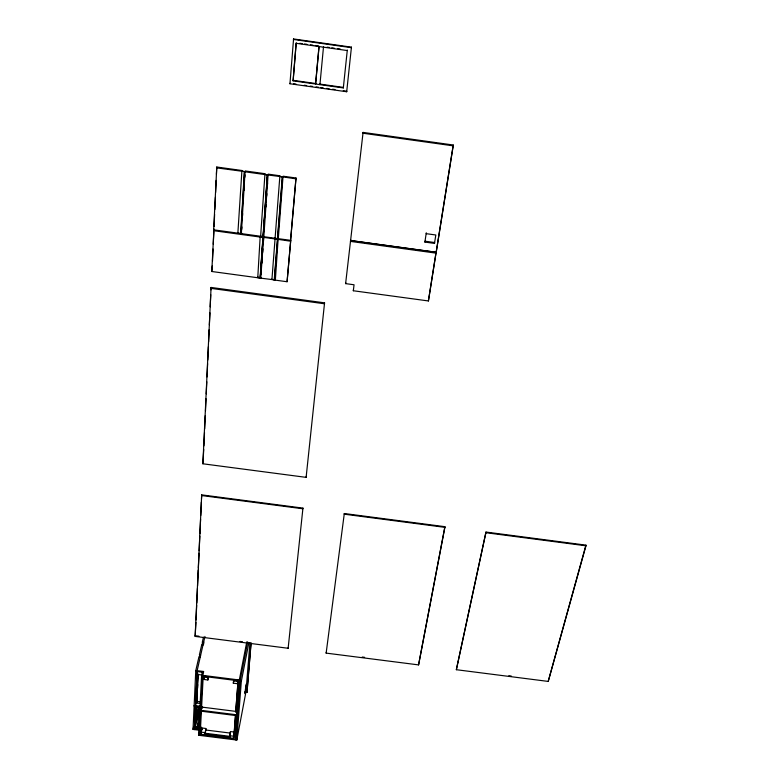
<?xml version="1.0" encoding="UTF-8"?>
<svg xmlns="http://www.w3.org/2000/svg" width="779" height="779" viewBox="0 0 779 779"><rect width="100%" height="100%" fill="white"/><g stroke="black" fill="none" stroke-linecap="round" stroke-linejoin="round"><path stroke-width="1.17" d="M456.348 669.706L485.989 532.057L585.925 545.134L585.964 545.797L548.221 681.421L456.348 669.706L485.989 532.057M195.149 636.404L201.683 494.869L302.943 508.112L288.142 648.264L195.149 636.404L195.909 622.382M202.881 463.787L211.07 287.451L324.561 302.846L306.118 477.361L202.881 463.787L203.738 449.522M196.016 619.957L196.678 605.38M196.795 602.956L197.447 588.379M197.564 585.954L198.275 570.16M198.382 567.735L199.044 553.158M199.151 550.734L199.813 536.156M199.921 533.732L200.583 519.155M200.748 515.513L201.352 502.153M201.518 498.511L201.683 494.869M203.903 445.89L204.497 432.588M204.663 428.956L205.267 415.655M205.49 410.815L206.036 398.721M206.25 393.882L206.795 381.788M207.019 376.948L207.623 363.647M207.789 360.015L208.382 346.713M208.606 341.874L209.152 329.78M209.376 324.94L209.921 312.846M210.194 306.799L210.739 294.705M210.963 289.866L211.07 287.451M258.151 276.944L257.391 277.412L260.079 278.064L211.791 271.501L213.913 229.805M267.343 174.895L244.499 171.731L245.57 171.555L245.258 170.961L265.113 173.717L264.587 174.301L267.382 174.759L263 236.592L213.68 229.834L216.766 167.018L242.094 170.523L241.48 171.049L244.343 171.565L240.701 233.388M212.287 265.805L211.791 271.501M212.501 261.004L213.047 249.007M213.261 244.207L213.806 232.21M214.069 226.543L214.614 214.391M214.838 209.532L215.393 197.389M215.608 192.53L216.163 180.377M216.435 174.311L216.766 167.018M198.596 730.108L193.036 729.417L195.772 670.641L198.996 656.639C200.446 657.924 200.894 653.951 199.395 654.905L201.868 644.136L202.959 644.272L203.329 642.432L202.258 642.432L203.465 637.203M194.322 729.572L197.116 670.661L203.562 671.479L203.514 672.384L197.068 671.566M195.724 703.242L197.087 674.614M195.675 705.638L195.996 702.054L196.814 701.421L200.33 701.86M197.369 671.605L197.233 674.41L201.956 675.013M196.337 702.132L197.038 687.653M197.36 683.378L197.671 674.39M194.536 726.349L195.383 726.729L196.327 707.108L195.441 707.283M196.62 702.911L198.012 673.962M196.775 702.191L198.119 674.448M196.863 702.736L196.98 700.321M197.564 688.256L197.739 684.644M197.087 707.303L195.928 722.26L199.103 707.731M199.638 657.369L199.784 654.886M200.369 657.466L200.495 655.042M200.028 725.765L197.778 725.483L198.996 706.621M198.849 707.77L198.879 707.157M202.501 644.905L202.608 642.509M249.942 642.694L246.008 691.586L236.816 740.05L198.577 735.259L201.547 676.367L202.521 672.034L203.416 672.141M203.222 644.993L203.348 642.578M203.582 644.311L203.64 643.22M202.404 674.448L202.521 672.034M203.562 671.479L202.443 676.474L199.473 734.529L200.602 728.677L199.716 733.419M202.501 674.702L202.628 672.267M201.712 707.274L201.761 706.407L200.855 711.159L236.621 715.658M444.867 527.344L444.897 526.682L344.308 513.527L344.221 514.179L444.867 527.344L418.576 664.896L326.148 653.114L344.308 513.527M200.417 730.186L201.42 710.837M201.537 708.423L203.231 675.773M200.924 734.315L201.936 727.995L205.86 728.492L205.763 730.235L204.867 734.811L200.924 734.315L201.936 727.995M208.548 676.883L207.866 679.97L203.786 679.454L204.156 675.977L208.217 676.97M204.867 734.811L205.86 728.492M207.866 679.97L208.246 676.493M241.87 171.224L237.887 232.814L238.695 232.522M244.548 171.594L240.886 233.418M245.044 171.662L241.363 233.486L241.918 233.301M241.724 229.357L241.87 226.942M242.512 216.036L242.659 213.612M243.311 202.706L243.457 200.281M244.031 190.582L244.246 186.95M244.82 177.252L244.966 174.837M453.193 145.839L453.242 145.011L363.082 132.411L362.936 133.228L453.193 145.839L436.182 252.308L350.569 240.565M418.576 664.896L444.897 526.682M257.771 277.597L260.167 236.65L260.78 236.232M264.918 174.418L260.644 236.125L260.527 235.638M260.079 278.064L262.981 237.283L260.585 236.952M271.52 279.281L274.276 279.846L260.264 278.093L262.981 237.283M282.3 176.823L267.548 174.924L268.599 174.749L268.21 174.145L280.021 175.781L279.437 176.307L282.3 176.823L277.47 238.578L263.185 236.621L267.382 174.759M260.264 278.093L263.166 237.313C265.366 237.673 262.64 236.612 264.217 236.427M267.587 174.778L263.185 236.621M261.277 277.684L260.77 278.006L263.653 237.381M268.073 174.847L263.838 236.553M261.15 273.926L261.325 271.53M261.91 263.175L262.172 259.592M262.679 252.425L262.932 248.842M263.438 241.665L263.779 236.894M264.266 230.009L264.432 227.595M265.892 207.039L266.067 204.614M266.661 196.152L266.837 193.737M267.44 185.266L267.606 182.851M229.396 737.879L230.37 731.559L234.294 732.056L233.33 738.375L229.396 737.879L230.243 733.302M238.004 680.612L237.4 683.709L233.32 683.193L233.71 679.726L237.761 680.71M237.4 683.709L237.79 680.242M235.482 714.927L234.051 734.11L235.472 734.295L235.657 731.9M237.147 712.094L235.706 711.909L238.072 680.164M234.158 733.799L235.579 715.122M237.916 683.865L235.706 711.909M235.93 728.297L236.475 721.101M236.65 718.705L236.923 715.103M237.42 708.559L237.955 701.509M238.218 697.984L238.754 690.934M239.017 687.399L239.552 680.349M235.531 739.884L239.981 681.236L247.664 641.954M237.176 719.864L235.803 737.937L234.946 737.83L239.309 679.999L246.797 641.847M237.361 717.459L240.195 680.116L202.696 675.364L202.647 676.269L205.004 676.571M363.082 132.411L345.613 283.624L354.046 284.773L353.335 290.752L428.411 300.957L436.113 252.24L350.628 240.516M436.182 252.308L453.242 145.011M271.929 279.525L275.045 238.939C273.711 238.403 276.681 238.481 274.783 237.984M275.104 238.101L279.836 176.482M236.816 740.05L241.315 681.401L248.881 642.568M274.237 279.992L277.441 239.27L275.045 238.939M296.001 177.992L290.586 240.37L296.001 177.992L283.176 176.22L283.517 176.814L282.504 176.852L277.655 238.608L290.723 240.331L287.081 281.735L274.422 280.012L277.626 239.289C279.145 239.504 277.928 238.111 278.356 237.79M289.954 83.762L293.566 38.95L351.436 47.149L346.694 91.747L289.954 83.762L290.1 83.236M434.497 243.399L434.565 242.512L424.983 241.198L424.906 242.074L434.497 243.399L435.821 234.995L426.191 233.671M275.367 279.865L278.103 239.357M282.991 176.921L278.298 238.53M293.108 80.86L296.098 43.303L347.191 50.538L347.307 50.031L343.325 87.93L293.108 80.86L296.244 42.796M428.411 300.957L436.113 252.24M244.596 692.112L246.992 692.414L251.004 642.938M251.101 643.103L246.992 692.414M287.081 281.735L290.723 240.331M318.981 46.545L315.592 84.025L319.001 47.246M323.519 46.662L319.935 84.638L320.062 84.113M326.148 653.114L326.235 652.432M424.906 242.074L426.269 232.794M353.335 290.752L353.471 289.846M288.142 648.264L288.259 647.592M345.613 283.624L345.759 282.728M350.716 239.679L350.472 241.393L436.045 253.136M302.943 508.112L302.827 508.765L201.518 495.522M306.118 477.361L306.283 476.388M197.778 725.483L198.187 723.136M324.561 302.846L324.385 303.752L210.797 288.347M235.015 736.992L235.453 734.655M237.137 712.473L236.68 714.801L200.904 710.302M233.33 738.375L234.236 733.107M233.32 683.193L233.943 680.096M346.694 91.747L346.801 91.211M343.325 87.93L343.432 87.404L319.536 84.044M351.436 47.149L351.329 47.655L293.42 39.456L293.566 38.95M198.577 735.259L199.093 732.25M196.756 717.235L199.122 706.563M196.951 717.031L199.083 707.4M195.383 726.729L199.005 710.117M203.786 679.454L204.468 676.367M193.036 729.417L193.552 727.099M195.802 721.072L198.937 706.514M204.945 636.443L197.106 670.816L195.772 670.641M203.28 644.428L203.825 642.071M274.422 280.012L274.929 279.934M277.441 239.27L263.166 237.313M277.626 239.289L290.509 241.208M282.504 176.852L295.796 178.829M585.925 545.134L548.221 681.421M244.343 171.565L216.484 167.855M213.68 229.834L213.952 228.968M195.802 702.94L200.573 703.544M195.451 705.608L200.709 706.271M194.137 705.832L195.432 705.998M194.127 705.93L195.432 706.095M201.917 707.108L236.134 711.422M195.412 706.475L200.661 707.137M202.706 707.624L195.471 706.709L194.516 726.904L199.268 727.498M196.308 707.4L202.248 708.14M198.596 708.987L200.875 709.27M195.393 726.456L201.255 727.187M194.399 727.898L198.538 728.423M199.609 729.241L202.004 729.543M205.607 729.991L229.63 733M194.361 728.735L199.531 729.387M201.04 732.124L204.984 732.62M229.562 735.697L233.496 736.194M204.458 733.166L230.311 736.408M204.41 734.003L230.253 737.236M198.616 734.422L235.589 739.057M195.305 635.742L198.927 636.2M239.971 641.438L242.386 641.74M362.225 657.028L364.63 657.33M508.843 675.724L511.228 676.026M207.37 676.863L239.241 680.904M201.547 676.367L202.443 676.474M239.981 681.236L241.315 681.401M203.913 677.097L208.003 677.613M233.486 680.836L237.576 681.352M485.979 532.719L585.964 545.797M213.641 230.681L262.942 237.429M293.255 80.344L315.953 83.538M293.644 83.743L296.01 84.074M304.277 85.232L306.644 85.563M310.188 86.06L312.545 86.401M316.089 86.897L318.455 87.229M320.812 87.56L323.178 87.891M326.722 88.387L329.079 88.718M332.623 89.225L334.989 89.556M343.257 90.715L345.623 91.046M299.808 43.303L302.184 43.643M304.55 43.975L306.926 44.315M310.49 44.822L312.866 45.153M315.242 45.494L318.806 46M327.112 47.168L329.488 47.509M331.864 47.84L334.24 48.181M337.804 48.688L340.18 49.019M275.367 279.554L274.851 279.281M245.443 689.123L245.073 693.787L246.446 683.865L245.443 689.123"/></g></svg>
